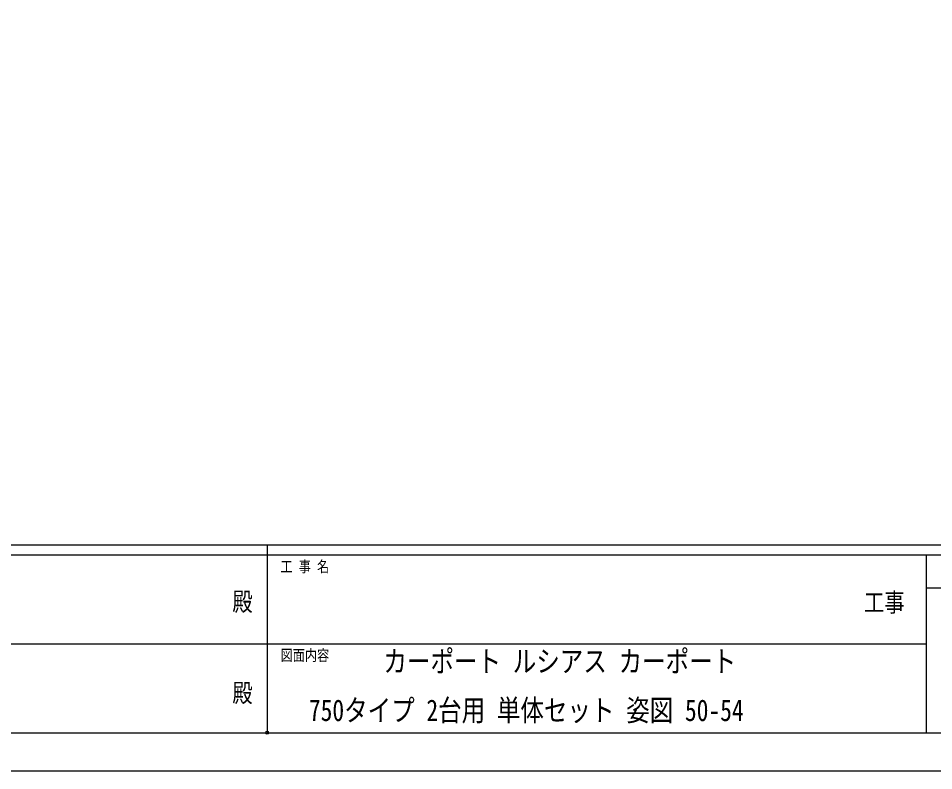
# Model space of a CAD drawing. Units: millimetres, scale not verified. Extents: x -14718 to 14718, y -10395 to 10395.
# Drawn here: x -1736 to 4584, y -10395 to -5200 of the extents above; entities that cross this region are included whole.
import ezdxf
from ezdxf.enums import TextEntityAlignment as Align

# ---------------------------------------------------------------- set-up
doc = ezdxf.new("R2010")
doc.units = ezdxf.units.MM
doc.header["$LTSCALE"] = 40
doc.header["$PDMODE"] = 32
doc.header["$PDSIZE"] = 20
doc.layers.add('0-2_USER1', color=3, linetype='Continuous')
doc.layers.add('0-7_YKK_ZWAK', color=7, linetype='Continuous')
doc.styles.add('ＭＳ ゴシック', font='')
doc.styles.get('ＭＳ ゴシック').set_extended_font_data('MS Gothic')

msp = doc.modelspace()

# ---------------------------------------------------------------- linework, layer by layer
at = {"layer": '0-7_YKK_ZWAK'}
for p, q in [((13632.57, -8837.5), (-13667.43, -8837.5)), ((-17.43, -8837.5), (-17.43, -10132.5)), ((-17.43, -8907.5), (-4567.43, -8907.5)), ((4532.57, -8907.5), (-17.43, -8907.5)), ((6947.57, -9135), (4532.57, -9135)), ((-4541.18, -9520), (-17.43, -9520)), ((-17.43, -9520), (4532.57, -9520)), ((-4567.43, -10132.5), (-17.43, -10132.5)), ((-17.43, -10132.5), (4532.57, -10132.5)), ((4532.57, -10132.5), (6947.57, -10132.5))]:
    msp.add_line(p, q, dxfattribs=at)
msp.add_lwpolyline([(-14717.5, -10395), (14717.5, -10395), (14717.5, 10395), (-14717.5, 10395)], close=True, dxfattribs=at)
msp.add_lwpolyline([(6947.57, -8907.5), (4532.57, -8907.5), (4532.57, -10132.5)], dxfattribs=at)
msp.add_point((-17.43, -10132.5), dxfattribs=at)

# ---------------------------------------------------------------- texts
at = {"layer": '0-2_USER1', "style": 'ＭＳ ゴシック', "width": 0.8}
for s, p in [('カーポート ルシアス カーポート', (785.14, -9758.58)), (' 750タイプ 2台用 単体セット 姿図 50-54', (189.68, -10096.92))]:
    msp.add_text(s, height=148.8, dxfattribs=at).set_placement(p, align=Align.BOTTOM_LEFT)
at = {"layer": '0-7_YKK_ZWAK', "style": 'ＭＳ ゴシック', "width": 0.8}
for s, height, p in [('工 事 名', 76.98, (74.44, -9047.5)), ('殿', 128.3, (-257.83, -9330.42)), ('工事', 128.3, (4103.17, -9336.13)), ('図面内容', 76.98, (74.44, -9660)), ('殿', 128.3, (-257.83, -9960.42))]:
    msp.add_text(s, height=height, dxfattribs=at).set_placement(p, align=Align.BOTTOM_LEFT)

doc.saveas('drawing.dxf')
